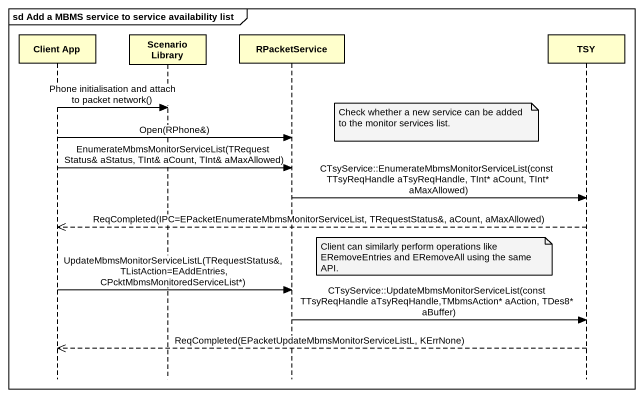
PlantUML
@startuml
mainframe sd Add a MBMS service to service availability list
hide footbox
participant "Client App" as Client_App
participant "Scenario Library" as Scenario_Library
participant RPacketService
participant TSY

Client_App -> Scenario_Library : Phone initialisation and attach to packet network()
note right of RPacketService : Check whether a new service can be added to the monitor services list.
Client_App -> RPacketService : Open(RPhone&)
Client_App -> RPacketService : EnumerateMbmsMonitorServiceList(TRequestStatus& aStatus, TInt& aCount, TInt& aMaxAllowed)
RPacketService -> TSY : CTsyService::EnumerateMbmsMonitorServiceList(const TTsyReqHandle aTsyReqHandle, TInt* aCount, TInt* aMaxAllowed)
TSY -->> Client_App : ReqCompleted(IPC=EPacketEnumerateMbmsMonitorServiceList, TRequestStatus&, aCount, aMaxAllowed)
note right of RPacketService : Client can similarly perform operations like ERemoveEntries and ERemoveAll using the same API.
Client_App -> RPacketService : UpdateMbmsMonitorServiceListL(TRequestStatus&, TListAction=EAddEntries, CPcktMbmsMonitoredServiceList*)
RPacketService -> TSY : CTsyService::UpdateMbmsMonitorServiceList(const TTsyReqHandle aTsyReqHandle,TMbmsAction* aAction, TDes8* aBuffer)
TSY -->> Client_App : ReqCompleted(EPacketUpdateMbmsMonitorServiceListL, KErrNone)
@enduml
